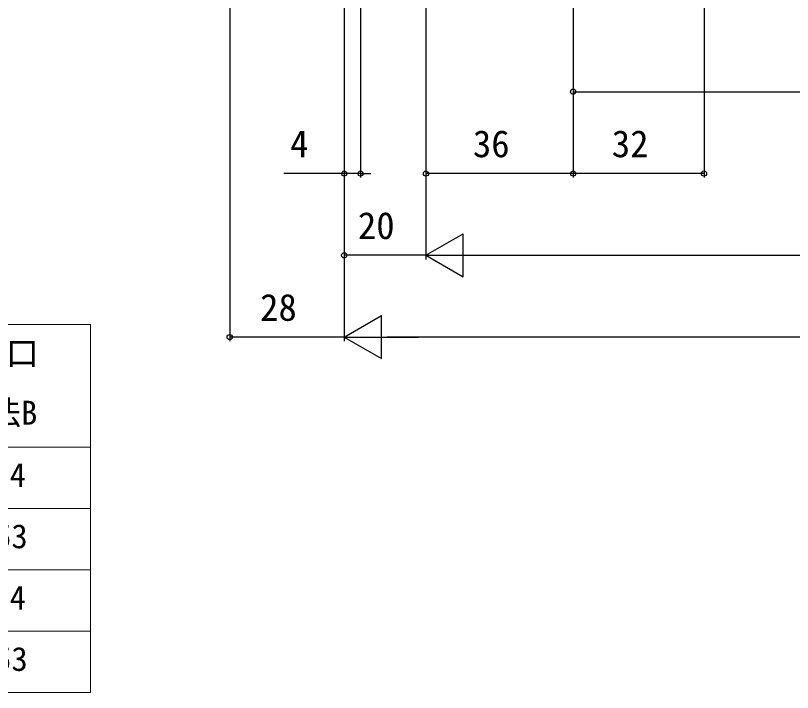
# Model space of a CAD drawing. Units: millimetres, scale not verified. Extents: x -525 to 525, y -783 to 779.
# Drawn here: x 14.9 to 204.9, y -115.7 to 49.8 of the extents above; entities that cross this region are included whole.
import ezdxf
from ezdxf.enums import TextEntityAlignment as Align

# ---------------------------------------------------------------- set-up
doc = ezdxf.new("R2010")
doc.units = ezdxf.units.MM
doc.header["$LTSCALE"] = 4
doc.layers.add('0-1_TABLE1', color=7, linetype='Continuous', lineweight=18)
doc.layers.add('0-7_YKK_D', color=6, linetype='Continuous')
doc.styles.add('ＭＳ ゴシック', font='')
doc.styles.get('ＭＳ ゴシック').set_extended_font_data('MS Gothic')

msp = doc.modelspace()

# ---------------------------------------------------------------- linework, layer by layer
at = {"layer": '0-1_TABLE1'}
for p, q in [((-196.828, -25.735), (33.172, -25.735)), ((33.172, -25.735), (33.172, -115.735)), ((-196.828, -55.735), (33.172, -55.735)), ((-196.828, -70.735), (33.172, -70.735)), ((-196.828, -85.735), (33.172, -85.735)), ((-151.828, -100.735), (33.172, -100.735)), ((-196.828, -115.735), (33.172, -115.735))]:
    msp.add_line(p, q, dxfattribs=at)
at = {"layer": '0-7_YKK_D'}
for p, q in [((67.241, 263.643), (67.241, -29.858)), ((183.241, 244.643), (183.241, 10.142)), ((151.241, 213.742), (151.241, 10.142)), ((151.241, 213.593), (151.241, 10.142)), ((115.241, 212.422), (115.241, -9.858)), ((115.241, 212.422), (115.241, -9.858)), ((95.241, 198.643), (95.241, 10.142)), ((95.241, 198.643), (95.241, -29.858)), ((99.238, 198.592), (99.238, 10.142)), ((95.241, 195.143), (95.241, -9.858)), ((95.241, 195.143), (95.241, -29.858)), ((115.241, 114.143), (115.241, 10.142)), ((151.241, 58.231), (151.241, 30.142)), ((151.241, 31.142), (379.241, 31.142)), ((95.241, 11.142), (80.465, 11.142)), ((99.238, 11.142), (95.241, 11.142)), ((99.238, 11.142), (101.788, 11.142)), ((151.241, 11.142), (115.241, 11.142)), ((183.241, 11.142), (151.241, 11.142)), ((115.241, -8.858), (124.334, -3.608)), ((124.334, -14.108), (124.334, -3.608)), ((115.241, -8.858), (95.241, -8.858)), ((115.241, -8.858), (124.334, -14.108)), ((115.241, -8.858), (133.427, -8.858)), ((125.741, -8.858), (404.741, -8.858)), ((95.241, -28.858), (104.334, -23.608)), ((104.334, -34.108), (104.334, -23.608)), ((95.241, -28.858), (67.241, -28.858)), ((95.241, -28.858), (104.334, -34.108)), ((95.241, -28.858), (113.427, -28.858)), ((424.741, -28.858), (105.741, -28.858))]:
    msp.add_line(p, q, dxfattribs=at)
for centre in [(151.241, 31.142), (95.241, 11.142), (99.238, 11.142), (115.241, 11.142), (151.241, 11.142), (151.241, 11.142), (183.241, 11.142), (95.241, -8.858), (67.241, -28.858)]:
    msp.add_circle(centre, 0.637, dxfattribs=at)

# ---------------------------------------------------------------- texts
at = {"layer": '0-1_TABLE1', "style": 'ＭＳ ゴシック'}
for s, p in [('開口', (4.49, -37.477)), ('寸法B', (0.194, -52.038)), ('14', (9.422, -67.235)), ('53', (9.853, -82.235)), ('14', (9.422, -97.235)), ('53', (9.853, -112.235))]:
    msp.add_text(s, height=5.865, dxfattribs=at).set_placement(p, align=Align.BOTTOM_LEFT)
at = {"layer": '0-7_YKK_D', "style": 'ＭＳ ゴシック'}
for s, p in [('4', (82.004, 13.142)), ('36', (126.721, 13.142)), ('32', (160.695, 13.142)), ('20', (98.593, -6.858)), ('28', (74.67, -26.858))]:
    msp.add_text(s, height=6.598, dxfattribs=at).set_placement(p, align=Align.BOTTOM_LEFT)

doc.saveas('drawing.dxf')
